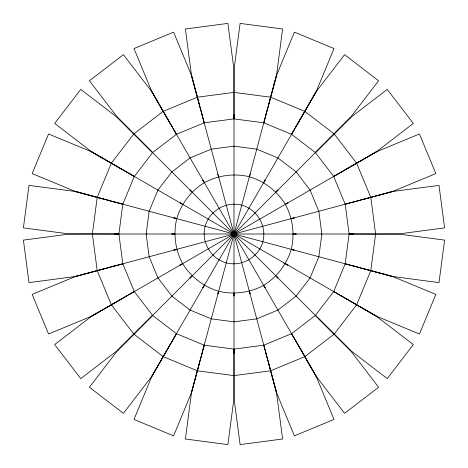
<?xml version="1.0" encoding="UTF-8"?>
<svg xmlns="http://www.w3.org/2000/svg" width="468" height="468" viewBox="0 0 468 468"><rect width="100%" height="100%" fill="white"/><g stroke="black" fill="none" stroke-linecap="round" stroke-linejoin="round"><path stroke-width="0.7" d="M276.6 74.658L282.608 28.998L240.107 23.4L234.117 68.884L234 118.89L204.206 122.809L176.442 134.31L152.603 152.603L134.31 176.442L122.809 204.206L118.89 234L122.809 263.794L134.31 291.558L152.603 315.397L176.442 333.69L204.206 345.191L234 349.11L263.794 345.191L291.558 333.69L315.397 315.397L333.69 291.558L345.191 263.794L349.11 234L345.191 204.206L333.69 176.442L315.397 152.603L291.558 134.31L263.794 122.809L234 118.89L233.883 68.884L227.893 23.4L185.392 28.998L191.4 74.658M191.4 393.342L185.392 439.002L227.893 444.6L233.883 399.116L234 349.11L234.117 399.116L240.107 444.6L282.608 439.002L276.6 393.342M74.658 191.4L28.998 185.392L23.4 227.893L68.884 233.883L92.401 233.883L97.198 197.467L74.476 191.377M218.304 293.939L218.655 291.266C203.662 286.785 190.868 276.962 182.655 263.642C175.225 249.871 173.119 233.883 176.734 218.655C181.215 203.662 191.038 190.868 204.358 182.655C218.129 175.225 234.117 173.119 249.345 176.734C264.338 181.215 277.132 191.038 285.345 204.358C292.775 218.129 294.881 234.117 291.266 249.345C286.785 264.338 276.962 277.132 263.642 285.345C249.871 292.775 233.883 294.881 218.655 291.266L217.626 293.758M233.649 295.957L234 293.29L234.351 295.957M393.524 276.623L370.802 270.533L375.599 234.117L399.116 234.117L444.6 240.107L439.002 282.608L393.342 276.6M191.377 393.524L204.206 345.191L191.149 393.459M276.623 74.476L263.794 122.809L276.851 74.541M191.5 392.623L197.402 370.592M197.584 369.901L199.666 362.133M200.047 360.723L200.988 357.195M201.369 355.779L202.123 352.954M203.071 349.426L264.929 118.574M265.877 115.046L266.631 112.221M267.012 110.805L267.953 107.277M268.334 105.867L270.416 98.099M270.598 97.408L276.5 75.377M74.541 191.149L97.256 197.239L111.314 163.303L90.944 151.544M169.135 346.349L151.889 376.214L133.988 419.439L173.593 435.843L191.219 393.295M276.781 74.704L294.407 32.157L334.012 48.561L316.111 91.787L298.865 121.651M203.323 287.832L204.358 285.345L202.609 287.627M249.345 176.734L250.444 174.078M264.742 179.999L263.642 182.655L265.368 180.408M393.459 276.851L370.744 270.761L356.686 304.697L377.056 316.456M151.339 376.939L176.442 333.69L151.544 377.056M316.456 90.944L291.558 134.31L316.66 91.061M169.866 345.086L170.96 343.184M171.692 341.921L172.423 340.651M173.523 338.756L294.477 129.244M295.577 127.349L296.308 126.079M297.04 124.816L298.134 122.914M346.349 169.135L376.214 151.889L413.332 123.412L387.235 89.4L350.117 117.883L117.883 350.117L89.4 387.235L123.412 413.332L151.889 376.214M316.111 91.787L344.588 54.668L378.6 80.765L350.117 117.883M190.33 278.203L192.079 275.921L189.827 277.647M277.647 189.827L275.921 192.079L278.15 190.365M117.158 350.672L152.603 315.397L117.328 350.842M350.672 117.158L315.397 152.603L350.842 117.328M121.651 298.865L91.787 316.111L54.668 344.588L80.765 378.6L117.883 350.117M180.408 265.368L182.655 263.642L180.057 264.718M287.574 202.644L285.345 204.358L288.025 203.247M90.944 316.456L134.31 291.558L91.061 316.66M376.939 151.339L333.69 176.442L377.056 151.544M122.914 298.134L124.816 297.04M126.079 296.308L127.349 295.577M129.244 294.477L338.756 173.523M340.651 172.423L341.921 171.692M343.184 170.96L345.086 169.866M191.149 74.541L197.239 97.256L163.303 111.314L151.544 90.944M74.704 276.781L32.157 294.407L48.561 334.012L91.787 316.111M376.214 151.889L419.439 133.988L435.843 173.593L393.295 191.219M174.137 250.421L176.734 249.345L173.856 249.725M293.945 217.544L291.266 218.655L294.115 218.281M276.851 393.459L270.761 370.744L304.697 356.686L316.456 377.056M74.541 276.851L122.809 263.794L74.476 276.623M393.459 191.149L345.191 204.206L393.524 191.377M75.377 276.5L97.408 270.598M98.099 270.416L105.867 268.334M107.277 267.953L110.805 267.012M112.221 266.631L115.046 265.877M118.574 264.929L349.426 203.071M352.954 202.123L355.779 201.369M357.195 200.988L360.723 200.047M362.133 199.666L369.901 197.584M370.592 197.402L392.623 191.5M191.377 74.476L197.467 97.198L233.883 92.401M393.342 191.4L439.002 185.392L444.6 227.893L399.116 233.883L349.11 234L375.599 234.117M171.838 234.38L174.71 234L171.861 233.626M296.139 233.626L293.29 234L296.162 234.38M74.658 276.6L28.998 282.608L23.4 240.107L68.884 234.117L118.89 234L92.401 233.883M234.117 375.599L270.533 370.802L276.623 393.524M218.351 176.734L218.655 176.734L217.556 174.078M114.502 234L353.498 234M234.117 92.401L270.533 97.198M173.885 218.281L176.734 218.655L174.055 217.544M294.144 249.725L291.266 249.345L293.863 250.421M197.467 370.802L233.883 375.599M283.643 263.197L287.943 264.718M97.198 197.467L122.809 204.206L97.256 197.239M370.802 270.533L345.191 263.794L370.744 270.761M75.377 191.5L97.408 197.402M98.099 197.584L105.867 199.666M107.277 200.047L110.805 200.988M112.221 201.369L115.046 202.123M118.574 203.071L349.426 264.929M352.954 265.877L355.779 266.631M357.195 267.012L360.723 267.953M362.133 268.334L369.901 270.416M370.592 270.598L392.623 276.5M270.761 97.256L304.697 111.314L304.346 112.156L304.902 111.431L334.041 133.789L333.485 134.515L334.21 133.959L356.569 163.098L355.844 163.654L356.686 163.303L370.744 197.239M121.651 169.135L91.787 151.889L48.561 133.988L32.157 173.593L74.704 191.219M393.295 276.781L435.843 294.407L419.439 334.012L376.214 316.111L346.349 298.865M179.975 203.247L182.655 204.358L180.426 202.644M197.239 370.744L163.303 356.686L163.654 355.844L163.098 356.569L133.959 334.21L134.515 333.485L133.789 334.041L111.431 304.902L112.156 304.346L111.314 304.697L97.256 270.761M91.061 151.339L134.31 176.442L111.314 163.303L112.156 163.654L111.431 163.098L133.789 133.959L117.158 117.328M122.914 169.866L124.816 170.96M126.079 171.692L127.349 172.423M129.244 173.523L338.756 294.477M340.651 295.577L341.921 296.308M343.184 297.04L345.086 298.134M376.939 316.66L333.69 291.558L356.686 304.697L355.844 304.346L356.569 304.902L334.21 334.041L350.842 350.672M298.865 346.349L316.111 376.214L344.588 413.332L378.6 387.235L350.117 350.117L117.883 117.883L80.765 89.4L54.668 123.412L91.787 151.889M376.214 316.111L413.332 344.588L387.235 378.6L350.117 350.117M189.85 190.365L192.079 192.079L190.353 189.827M285.345 263.642L287.592 265.368M278.173 277.647L275.921 275.921L277.67 278.203M117.328 117.158L152.603 152.603L133.789 133.959L134.515 134.515L133.959 133.789L163.098 111.431L151.339 91.061M350.672 350.842L315.397 315.397L334.21 334.041L333.485 333.485L334.041 334.21L304.902 356.569L316.66 376.939M169.135 121.651L151.889 91.787L123.412 54.668L89.4 80.765L117.883 117.883M202.632 180.408L204.358 182.655L203.258 179.999M265.391 287.627L263.642 285.345L264.677 287.832M169.866 122.914L170.96 124.816M171.692 126.079L172.423 127.349M173.523 129.244L294.477 338.756M295.577 340.651L296.308 341.921M297.04 343.184L298.134 345.086M191.219 74.704L173.593 32.157L133.988 48.561L151.889 91.787M316.111 376.214L334.012 419.439L294.407 435.843L276.781 393.295M250.374 293.758L249.345 291.266L249.696 293.939M197.239 97.256L204.206 122.809L197.467 97.198M270.761 370.744L263.794 345.191L270.533 370.802M191.5 75.377L197.402 97.408M197.584 98.099L199.666 105.867M200.047 107.277L200.988 110.805M201.369 112.221L202.123 115.046M203.071 118.574L264.929 349.426M265.877 352.954L266.631 355.779M267.012 357.195L267.953 360.723M268.334 362.133L270.416 369.901M270.598 370.592L276.5 392.623M370.802 197.467L375.599 233.883M92.401 234.117L97.198 270.533M234 114.502L234 353.498M149.152 211.267L146.156 234L149.152 256.733L157.927 277.922L171.885 296.115L190.078 310.073L211.267 318.848L234 321.844L256.733 318.848L277.922 310.073L296.115 296.115L310.073 277.922L318.848 256.733L321.844 234L318.848 211.267L310.073 190.078L296.115 171.885L277.922 157.927L256.733 149.152L234 146.156L211.267 149.152L190.078 157.927L171.885 171.885L157.927 190.078L149.152 211.267M205.154 226.272C200.924 241.681 210.805 258.804 226.272 262.846C241.681 267.076 258.804 257.195 262.846 241.728C267.076 226.319 257.195 209.196 241.728 205.154C226.319 200.924 209.196 210.805 205.154 226.272M163.654 112.156L163.098 111.431L176.442 134.31L163.303 111.314L163.654 112.156M304.902 356.569L291.558 333.69L304.902 356.569"/></g></svg>
